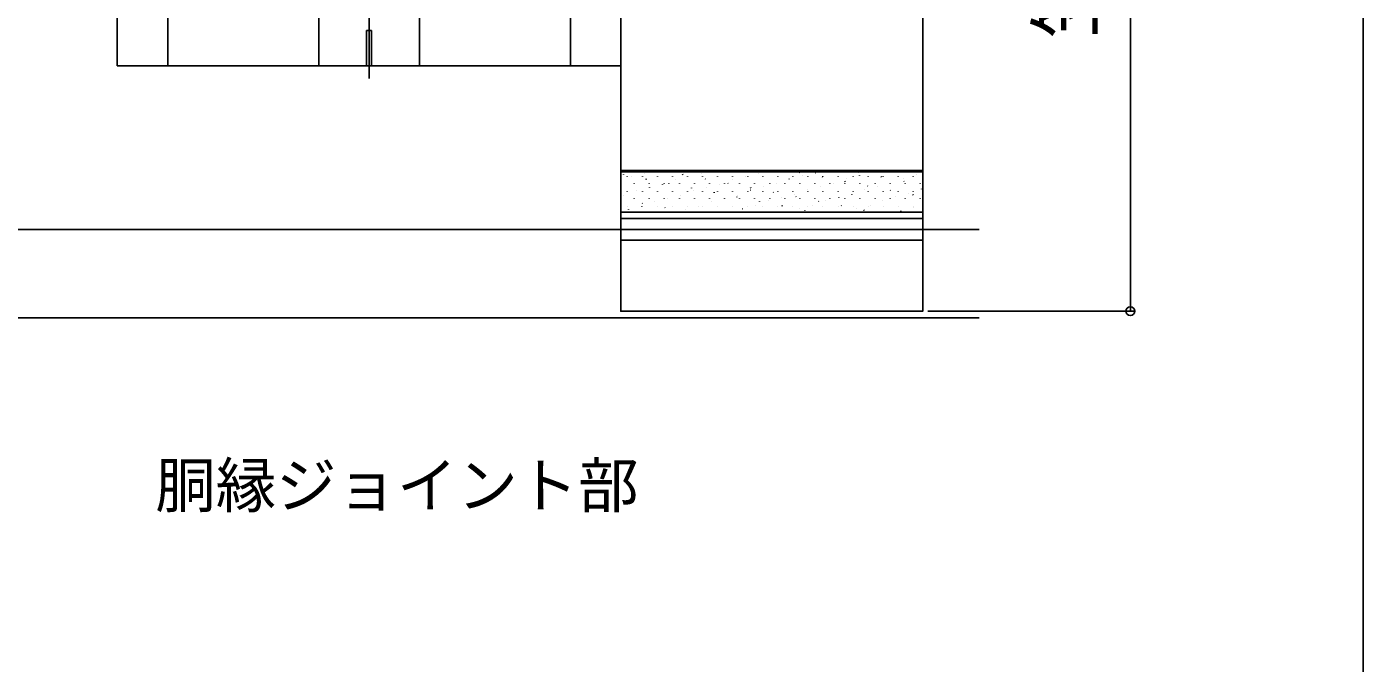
# Model space of a CAD drawing. Units: millimetres, scale not verified. Extents: x -875 to 875, y -1300 to 1292.
# Drawn here: x 609.5 to 875, y 663.6 to 789.9 of the extents above; entities that cross this region are included whole.
import ezdxf
from ezdxf.enums import TextEntityAlignment as Align

# ---------------------------------------------------------------- set-up
doc = ezdxf.new("R2010")
doc.units = ezdxf.units.MM
doc.header["$LTSCALE"] = 8
for name, color, linetype in [('0-1_USER1', 3, 'Continuous'), ('0-3_YKK_12', 2, 'Continuous'), ('0-4_YKK_13', 4, 'Continuous'), ('0-5_YKK_D', 6, 'Continuous'), ('0-6_YKK_ZWAK', 7, 'Continuous'), ('0-7_YSS_K', 3, 'Continuous')]:
    doc.layers.add(name, color=color, linetype=linetype)
doc.styles.add('ＭＳ ゴシック', font='')
doc.styles.get('ＭＳ ゴシック').set_extended_font_data('MS Gothic')

msp = doc.modelspace()

# ---------------------------------------------------------------- linework, layer by layer
at = {"layer": '0-3_YKK_12'}
for p, q in [((677.502, 779.653), (677.502, 884.653)), ((247.35, 732.153), (798.73, 732.153))]:
    msp.add_line(p, q, dxfattribs=at)
at = {"layer": '0-4_YKK_13'}
for p, q in [((637.502, 816.239), (637.502, 782.153)), ((717.502, 816.239), (717.502, 782.153)), ((678.002, 789.153), (677.002, 789.153)), ((677.002, 782.153), (677.002, 789.153)), ((678.002, 782.153), (678.002, 789.153)), ((717.502, 782.153), (637.502, 782.153)), ((727.502, 753.135), (727.502, 761.356)), ((727.502, 761.356), (787.502, 761.356)), ((727.502, 761.108), (787.502, 761.108)), ((728.077, 760.503), (728.022, 760.586)), ((728.801, 760.211), (728.801, 760.261)), ((729.585, 760.102), (729.581, 760.111)), ((731.791, 760.211), (731.791, 760.261)), ((732.213, 760.7), (732.21, 760.71)), ((732.58, 759.618), (732.525, 759.702)), ((734.781, 760.211), (734.781, 760.261)), ((737.771, 760.211), (737.771, 760.261)), ((738.309, 759.532), (738.306, 759.542)), ((739.807, 760.539), (739.752, 760.622)), ((740.761, 760.211), (740.761, 760.261)), ((740.921, 760.178), (740.918, 760.188)), ((743.55, 760.777), (743.547, 760.787)), ((743.751, 760.211), (743.751, 760.261)), ((744.31, 759.654), (744.255, 759.738)), ((746.741, 760.211), (746.741, 760.261)), ((749.646, 759.609), (749.642, 759.618)), ((749.731, 760.211), (749.731, 760.261)), ((752.258, 760.255), (752.255, 760.264)), ((752.721, 760.211), (752.721, 760.261)), ((754.887, 760.854), (754.883, 760.863)), ((755.711, 760.211), (755.711, 760.261)), ((758.701, 760.211), (758.701, 760.261)), ((760.982, 759.686), (760.979, 759.695)), ((761.691, 760.211), (761.691, 760.261)), ((763.062, 760.919), (763.007, 761.002)), ((763.595, 760.332), (763.591, 760.341)), ((764.681, 760.211), (764.681, 760.261)), ((766.223, 760.93), (766.22, 760.94)), ((767.565, 760.035), (767.51, 760.118)), ((767.671, 760.211), (767.671, 760.261)), ((770.661, 760.211), (770.661, 760.261)), ((772.319, 759.762), (772.316, 759.772)), ((773.651, 760.211), (773.651, 760.261)), ((774.791, 760.955), (774.736, 761.038)), ((774.931, 760.408), (774.928, 760.418)), ((776.641, 760.211), (776.641, 760.261)), ((777.56, 761.007), (777.557, 761.017)), ((779.295, 760.071), (779.239, 760.154)), ((779.631, 760.211), (779.631, 760.261)), ((782.621, 760.211), (782.621, 760.261)), ((783.656, 759.839), (783.652, 759.848)), ((785.611, 760.211), (785.611, 760.261)), ((786.268, 760.485), (786.265, 760.494)), ((728.801, 757.171), (728.801, 757.221)), ((730.176, 758.786), (730.176, 758.836)), ((730.573, 757.311), (730.569, 757.321)), ((731.791, 757.171), (731.791, 757.221)), ((733.166, 758.786), (733.166, 758.836)), ((733.185, 757.957), (733.182, 757.967)), ((734.781, 757.171), (734.781, 757.221)), ((735.814, 758.556), (735.81, 758.566)), ((736.156, 758.786), (736.156, 758.836)), ((737.084, 758.734), (737.028, 758.817)), ((737.771, 757.171), (737.771, 757.221)), ((739.146, 758.786), (739.146, 758.836)), ((740.761, 757.171), (740.761, 757.221)), ((741.587, 757.849), (741.532, 757.933)), ((741.909, 757.388), (741.906, 757.397)), ((742.136, 758.786), (742.136, 758.836)), ((743.751, 757.171), (743.751, 757.221)), ((744.522, 758.034), (744.518, 758.043)), ((745.126, 758.786), (745.126, 758.836)), ((746.09, 756.965), (746.035, 757.048)), ((746.741, 757.171), (746.741, 757.221)), ((747.15, 758.633), (747.147, 758.642)), ((748.116, 758.786), (748.116, 758.836)), ((748.813, 758.77), (748.758, 758.853)), ((749.731, 757.171), (749.731, 757.221)), ((751.106, 758.786), (751.106, 758.836)), ((752.721, 757.171), (752.721, 757.221)), ((753.246, 757.465), (753.243, 757.474)), ((753.316, 757.885), (753.261, 757.969)), ((754.096, 758.786), (754.096, 758.836)), ((755.711, 757.171), (755.711, 757.221)), ((755.858, 758.111), (755.855, 758.12)), ((757.086, 758.786), (757.086, 758.836)), ((757.82, 757.001), (757.764, 757.084)), ((758.487, 758.71), (758.484, 758.719)), ((758.701, 757.171), (758.701, 757.221)), ((760.076, 758.786), (760.076, 758.836)), ((761.691, 757.171), (761.691, 757.221)), ((763.066, 758.786), (763.066, 758.836)), ((764.583, 757.541), (764.579, 757.551)), ((764.681, 757.171), (764.681, 757.221)), ((766.056, 758.786), (766.056, 758.836)), ((767.195, 758.187), (767.192, 758.197)), ((767.671, 757.171), (767.671, 757.221)), ((769.046, 758.786), (769.046, 758.836)), ((769.824, 758.786), (769.82, 758.796)), ((770.661, 757.171), (770.661, 757.221)), ((772.068, 759.15), (772.013, 759.234)), ((772.036, 758.786), (772.036, 758.836)), ((773.651, 757.171), (773.651, 757.221)), ((775.026, 758.786), (775.026, 758.836)), ((775.919, 757.618), (775.916, 757.627)), ((776.571, 758.266), (776.516, 758.349)), ((776.641, 757.171), (776.641, 757.221)), ((778.016, 758.786), (778.016, 758.836)), ((778.532, 758.264), (778.528, 758.273)), ((779.631, 757.171), (779.631, 757.221)), ((781.006, 758.786), (781.006, 758.836)), ((781.075, 757.381), (781.019, 757.465)), ((781.16, 758.863), (781.157, 758.872)), ((782.621, 757.171), (782.621, 757.221)), ((783.798, 759.186), (783.743, 759.27)), ((783.996, 758.786), (783.996, 758.836)), ((784.761, 756.719), (784.757, 756.728)), ((785.611, 757.171), (785.611, 757.221)), ((786.986, 758.786), (786.986, 758.836)), ((787.256, 757.695), (787.253, 757.704)), ((728.077, 756.335), (728.074, 756.345)), ((728.801, 754.131), (728.801, 754.181)), ((730.176, 755.746), (730.176, 755.796)), ((731.678, 754.191), (731.674, 754.201)), ((731.841, 754.816), (731.786, 754.899)), ((731.791, 754.131), (731.791, 754.181)), ((733.166, 755.746), (733.166, 755.796)), ((734.173, 755.167), (734.17, 755.177)), ((734.781, 754.131), (734.781, 754.181)), ((736.156, 755.746), (736.156, 755.796)), ((736.345, 753.931), (736.29, 754.014)), ((736.785, 755.813), (736.782, 755.823)), ((737.771, 754.131), (737.771, 754.181)), ((739.146, 755.746), (739.146, 755.796)), ((739.414, 756.412), (739.411, 756.421)), ((740.761, 754.131), (740.761, 754.181)), ((742.136, 755.746), (742.136, 755.796)), ((743.014, 754.268), (743.011, 754.277)), ((743.751, 754.131), (743.751, 754.181)), ((745.126, 755.746), (745.126, 755.796)), ((745.51, 755.244), (745.506, 755.253)), ((746.741, 754.131), (746.741, 754.181)), ((748.116, 755.746), (748.116, 755.796)), ((748.122, 755.89), (748.118, 755.899)), ((749.731, 754.131), (749.731, 754.181)), ((750.593, 756.08), (750.538, 756.164)), ((750.751, 756.489), (750.747, 756.498)), ((751.106, 755.746), (751.106, 755.796)), ((752.721, 754.131), (752.721, 754.181)), ((754.096, 755.746), (754.096, 755.796)), ((754.351, 754.345), (754.348, 754.354)), ((755.096, 755.196), (755.041, 755.279)), ((755.711, 754.131), (755.711, 754.181)), ((756.846, 755.32), (756.843, 755.33)), ((757.086, 755.746), (757.086, 755.796)), ((758.701, 754.131), (758.701, 754.181)), ((759.458, 755.966), (759.455, 755.976)), ((759.6, 754.312), (759.544, 754.395)), ((760.076, 755.746), (760.076, 755.796)), ((761.691, 754.131), (761.691, 754.181)), ((762.087, 756.565), (762.084, 756.575)), ((762.323, 756.116), (762.268, 756.2)), ((763.066, 755.746), (763.066, 755.796)), ((764.681, 754.131), (764.681, 754.181)), ((765.688, 754.421), (765.684, 754.431)), ((766.056, 755.746), (766.056, 755.796)), ((766.826, 755.232), (766.771, 755.315)), ((767.671, 754.131), (767.671, 754.181)), ((768.183, 755.397), (768.18, 755.407)), ((769.046, 755.746), (769.046, 755.796)), ((770.661, 754.131), (770.661, 754.181)), ((770.795, 756.043), (770.792, 756.053)), ((771.329, 754.348), (771.274, 754.431)), ((772.036, 755.746), (772.036, 755.796)), ((773.424, 756.642), (773.421, 756.651)), ((773.651, 754.131), (773.651, 754.181)), ((775.026, 755.746), (775.026, 755.796)), ((776.641, 754.131), (776.641, 754.181)), ((777.024, 754.498), (777.021, 754.507)), ((778.016, 755.746), (778.016, 755.796)), ((779.52, 755.474), (779.516, 755.483)), ((779.631, 754.131), (779.631, 754.181)), ((781.006, 755.746), (781.006, 755.796)), ((782.132, 756.12), (782.128, 756.129)), ((782.621, 754.131), (782.621, 754.181)), ((783.996, 755.746), (783.996, 755.796)), ((785.578, 756.497), (785.523, 756.58)), ((785.611, 754.131), (785.611, 754.181)), ((786.986, 755.746), (786.986, 755.796)), ((727.502, 751.83), (787.502, 751.83)), ((729.049, 753.592), (729.045, 753.602)), ((740.385, 753.669), (740.382, 753.678)), ((751.722, 753.746), (751.719, 753.755)), ((760.447, 753.176), (760.443, 753.186)), ((763.059, 753.822), (763.055, 753.832)), ((764.103, 753.427), (764.048, 753.511)), ((771.783, 753.253), (771.78, 753.262)), ((774.395, 753.899), (774.392, 753.908)), ((775.832, 753.463), (775.777, 753.546)), ((783.12, 753.33), (783.116, 753.339)), ((785.732, 753.976), (785.729, 753.985)), ((727.502, 747.553), (787.502, 747.553))]:
    msp.add_line(p, q, dxfattribs=at)
for points in [[(787.502, 930.853), (787.502, 733.453), (727.502, 733.453), (727.502, 930.853)], [(667.502, 822.153), (667.502, 782.153), (627.502, 782.153), (627.502, 822.153)], [(727.502, 822.153), (727.502, 782.153), (687.502, 782.153), (687.502, 822.153)]]:
    msp.add_lwpolyline(points, close=True, dxfattribs=at)
msp.add_lwpolyline([(787.502, 761.356), (787.502, 753.135), (727.502, 753.135)], dxfattribs=at)
at = {"layer": '0-5_YKK_D'}
for p, q in [((828.73, 733.453), (828.73, 932.153)), ((788.502, 733.453), (829.73, 733.453))]:
    msp.add_line(p, q, dxfattribs=at)
msp.add_circle((828.73, 733.453), 0.875, dxfattribs=at)
at = {"layer": '0-6_YKK_ZWAK'}
msp.add_lwpolyline([(-875, -1299.7), (875, -1299.7), (875, 1250.3)], dxfattribs=at)
at = {"layer": '0-7_YSS_K'}
msp.add_line((-122.498, 749.653), (798.73, 749.653), dxfattribs=at)

# ---------------------------------------------------------------- texts
at = {"layer": '0-1_USER1', "style": 'ＭＳ ゴシック'}
msp.add_text('胴縁ジョイント部', height=8.798, dxfattribs=at).set_placement((635.045, 691.868), align=Align.BOTTOM_LEFT)
at = {"layer": '0-5_YKK_D', "style": 'ＭＳ ゴシック'}
msp.add_text('笠木幅：K', height=11, rotation=90, dxfattribs=at).set_placement((824.77, 787.633), align=Align.BOTTOM_LEFT)

doc.saveas('drawing.dxf')
